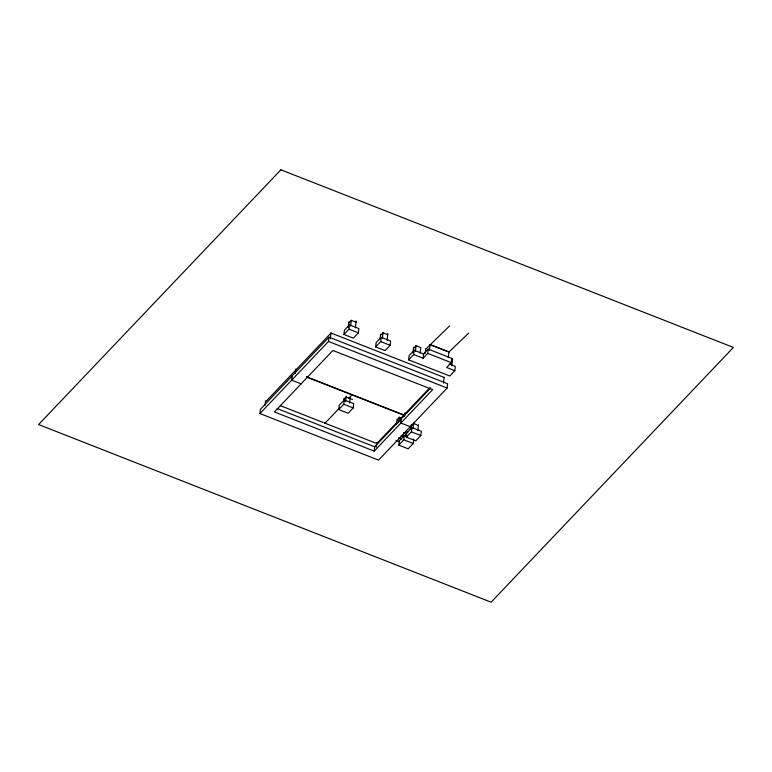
<?xml version="1.0" encoding="UTF-8"?>
<svg xmlns="http://www.w3.org/2000/svg" width="772" height="772" viewBox="0 0 772 772"><rect width="100%" height="100%" fill="white"/><g stroke="black" fill="none" stroke-linecap="round" stroke-linejoin="round"><path stroke-width="1.16" d="M259.942 413.551L260.415 409.266L328.978 337.181L447.606 383.752L447.133 388.026L378.57 460.122L259.942 413.551L328.505 341.456L328.978 337.181M265.018 405.368L265.52 400.803M292.173 375.877L291.7 380.162L301.128 383.858M295.3 373.523L295.811 368.958M330.387 338.657L331.014 332.954M343.936 334.459L344.408 330.175L349.455 324.867L358.883 328.563L358.411 332.848L353.364 338.155L343.936 334.459L348.983 329.152L349.455 324.867M338.734 409.556L339.207 405.271L344.254 399.964L353.682 403.659L353.209 407.944L348.162 413.252L338.734 409.556L343.781 404.248L344.254 399.964M348.278 327.482L348.905 321.779M350.671 325.977L351.308 320.264M343.781 401.585L344.138 398.381M345.644 401.517L346.242 396.161M355.39 327.83L356.143 320.969M349.581 403.061L350.17 397.705M375.655 346.908L376.128 342.623L381.175 337.316L390.603 341.021L390.13 345.306L385.083 350.613L375.655 346.908L380.702 341.6L381.175 337.316M380.123 338.792L380.625 334.228M382.391 338.425L383.028 332.713M374.188 451.109L432.658 389.638L332.886 350.469L274.417 411.939L374.188 451.109L374.661 446.824L430.689 387.92M387.11 340.278L387.862 333.427M376.196 447.171L376.697 442.597M396.576 424.552L397.165 419.196M398.68 422.342L399.269 416.986M400.485 420.817L400.842 417.604M401.372 418.742L400.9 423.027L410.328 426.733M413.724 439.229L413.252 443.514L408.195 448.822L398.777 445.116L399.249 440.841L404.296 435.533L407.433 436.759M454.843 370.705L449.796 376.012L408.649 359.858L409.121 355.583L414.168 350.276L423.596 353.972L428.228 349.108L451.794 358.362L451.321 362.647L446.698 367.511L454.843 370.705L455.316 366.43L449.207 364.027M404.509 416.397L404.885 412.972M403.245 437.01L403.746 432.436M412.991 352.891L413.628 347.178M398.777 445.116L403.824 439.808L404.296 435.533M408.649 359.858L413.695 354.551L414.168 350.276M405.512 436.643L406.149 430.93M415.394 351.385L416.021 345.673L420.73 347.593M406.342 437.155L406.815 432.88L411.862 427.572L421.29 431.268L420.817 435.553L415.77 440.86L406.342 437.155L411.389 431.857L411.862 427.572M410.81 429.049L411.322 424.475M420.103 353.229L420.74 347.525M413.088 428.682L413.715 422.969M413.695 354.551L423.124 358.256L423.596 353.972M425.16 353.644L425.681 348.934M417.797 430.525L418.434 424.822M423.124 358.256L427.756 353.393L428.228 349.108M429.444 350.227L430.072 344.582L448.928 351.984L448.3 357.629M443.514 383.076L444.141 377.363M451.823 365.687L452.585 358.835M265.385 402.019L331.005 333.022L444.141 377.431M348.77 322.986L351.299 320.332L356.008 322.185M380.49 335.444L383.018 332.79L387.727 334.643M344.061 399.095L346.165 396.876L352.447 399.471M348.124 397.648L348.915 398.082L352.177 394.656M339.294 408.195L324.829 423.403L324.143 422.863L376.784 443.524L397.04 422.226M413.493 348.394L416.012 345.74M425.44 349.446L449.815 325.716M397.088 419.91L399.192 417.7L400.764 418.318L429.676 387.911M403.563 434.086L406.091 431.432L407.963 432.252M411.138 426.125L413.657 423.471L418.347 425.536M448.503 352.418L468.672 333.118M430.062 344.621L448.918 352.022M427.756 353.393L451.321 362.647M348.983 329.152L358.411 332.848M380.702 341.6L390.13 345.306M328.505 341.456L447.133 388.026M404.962 413.888L403.235 414.699L306.658 376.784M404.76 414.11L403.032 414.921L306.513 377.035M343.781 404.248L353.209 407.944M411.389 431.857L420.817 435.553M401.131 435.784L403.312 436.634M398.642 437.782L401.903 439.065M403.824 439.808L413.252 443.514M396.123 440.436L399.385 441.719M280.468 405.715L323.024 422.419M277.138 408.542L374.661 446.824M280.892 169.801L38.6 424.552L491.108 602.199L733.4 347.448L280.892 169.801"/></g></svg>
